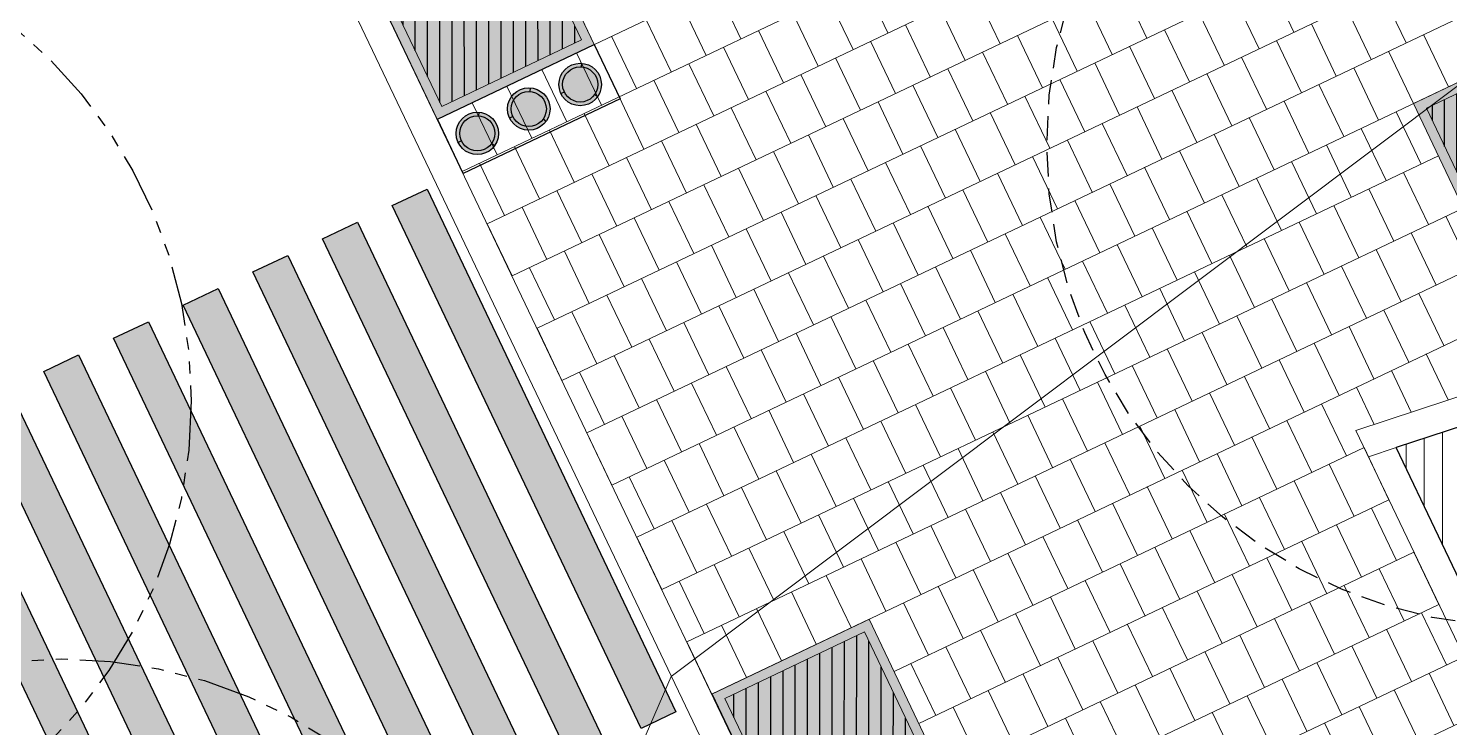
# Model space of a CAD drawing. Header units: metres. Extents: x 678805 to 1359287, y 2747329 to 5497370.
# Drawn here: x 679598.2 to 679612.93, y 2748655.64 to 2748662.88 of the extents above; entities that cross this region are included whole.
import ezdxf
from ezdxf.enums import TextEntityAlignment as Align

# ---------------------------------------------------------------- set-up
doc = ezdxf.new("R2010")
doc.units = ezdxf.units.M
for name, pattern in [('XREF_MON_EIT SUPPORT$0$HIDDEN', [0.375, 0.25, -0.125]), ('XREF_MON_EIT SUPPORT$0$LIM ACERAS$0$PHANTOM2', [1.25, 0.625, -0.125, 0.125, -0.125, 0.125, -0.125]), ('XREF_MON_SFT_TREES$0$HIDDEN', [0.375, 0.25, -0.125])]:
    doc.linetypes.add(name, pattern=pattern)
for name, color, linetype in [('00_XREF_MON_HSC_PAVEMENT', 7, 'Continuous'), ('00_XREF_TWQ_BUILDINGS', 7, 'Continuous'), ('00_XREF_TWQ_SFT_TREES', 7, 'Continuous'), ('00_XREF_TWQ_URBAN CONTEXT', 7, 'Continuous'), ('XREF_MON_EIT SUPPORT$0$02-L-Painted line', 254, 'Continuous'), ('XREF_MON_EIT SUPPORT$0$02-L-PINTURA', 253, 'Continuous'), ('XREF_MON_EIT SUPPORT$0$SL_TREE_CANOPY_', 254, 'XREF_MON_EIT SUPPORT$0$HIDDEN'), ('XREF_MON_EIT SUPPORT$0$SL_TREE_TRUNK_', 254, 'Continuous'), ('XREF_MON_EIT SUPPORT$0$SL_Trees_out_of_scope_', 254, 'Continuous'), ('XREF_MON_GENERAL_LAYOUT$0$02-L-Edge Line Step -10cm', 6, 'Continuous'), ('XREF_MON_HSC_FURNITURE$0$02-L-litter bin', 8, 'Continuous'), ('XREF_MON_HSC_PAVEMENT$0$03-TR-Tree Pit_Green', 74, 'Continuous'), ('XREF_MON_SFT_TREES$0$SL_TREE_CANOPY', 251, 'XREF_MON_SFT_TREES$0$HIDDEN'), ('XREF_MON_SFT_TREES$0$SL_TREE_TRUNK', 251, 'Continuous'), ('XREF_MON_URBAN CONTEXT$0$XREF_MON_EIT SUPPORT', 7, 'Continuous')]:
    doc.layers.add(name, color=color, linetype=linetype)
for name, color, linetype, true_color in [('02-L-Waterfeatures 01', 7, 'Continuous', 0x4da6ff), ('XREF_MON_HSC_PAVEMENT$0$03-TR-Tree Pit_White', 7, 'Continuous', 0xfcfcfc), ('XREF_MON_SFT_TREES$0$SL_TREE_ALBIZIA_LEBBECK', 7, 'Continuous', 0xa3a300)]:
    doc.layers.add(name, color=color, linetype=linetype, true_color=true_color)
for name, color, linetype, lineweight in [('XREF_MON_GENERAL_LAYOUT$0$02-L-Level Curves 0.50m', 33, 'Continuous', 5), ('XREF_MON_GENERAL_LAYOUT$0$02-L-Material Change', 251, 'Continuous', 5), ('XREF_MON_GENERAL_LAYOUT$0$04-BK-Tree Pit', 6, 'Continuous', 5), ('XREF_MON_HSC_PAVEMENT$0$04-BK-Tree Pit', 6, 'Continuous', 5)]:
    doc.layers.add(name, color=color, linetype=linetype, lineweight=lineweight)
doc.layers.add('XREF_MON_HSC_FURNITURE$0$00-AUX', color=2, linetype='Continuous', plot=False)
for name, color, linetype, lineweight, true_color in [('XREF_MON_HSC_PAVEMENT$0$02-L-Joints-Paviment_07_Precast Concrete Blocks 60X40', 7, 'Continuous', 5, 0x999999), ('XREF_MON_HSC_PAVEMENT$0$03-TR-Pavement_01_Compacted Ground', 7, 'Continuous', 5, 0x5a4f30), ('XREF_MON_HSC_PAVEMENT$0$03-TR-Pavement_07_Precast Concrete Blocks 60X40', 7, 'Continuous', 5, 0x999999)]:
    doc.layers.add(name, color=color, linetype=linetype, lineweight=lineweight, true_color=true_color)
doc.layers.get('XREF_MON_SFT_TREES$0$SL_TREE_ALBIZIA_LEBBECK').off()
doc.styles.add('XREF_MON_GENERAL_LAYOUT$0$Standard', font='arial.ttf')

# ---------------------------------------------------------------- blocks, each defined once
blk = doc.blocks.new('*U44')
h = blk.add_hatch(color=256)
h.dxf.hatch_style = 1
h.paths.add_polyline_path([(7.523, 14.549), (7.523, 14.949), (13.523, 14.949), (13.523, 14.549)])
h = blk.add_hatch(color=256)
h.dxf.hatch_style = 1
h.paths.add_polyline_path([(7.523, 13.749), (7.523, 14.149), (13.523, 14.149), (13.523, 13.749)])
h = blk.add_hatch(color=256)
h.dxf.hatch_style = 1
h.paths.add_polyline_path([(7.523, 12.949), (7.523, 13.349), (13.523, 13.349), (13.523, 12.949)])
h = blk.add_hatch(color=256)
h.dxf.hatch_style = 1
h.paths.add_polyline_path([(7.523, 12.149), (7.523, 12.549), (13.523, 12.549), (13.523, 12.149)])
h = blk.add_hatch(color=256)
h.dxf.hatch_style = 1
h.paths.add_polyline_path([(7.523, 11.349), (7.523, 11.749), (13.523, 11.749), (13.523, 11.349)])
h = blk.add_hatch(color=256)
h.dxf.hatch_style = 1
h.paths.add_polyline_path([(7.523, 10.549), (7.523, 10.949), (13.523, 10.949), (13.523, 10.549)])
h = blk.add_hatch(color=256)
h.dxf.hatch_style = 1
h.paths.add_polyline_path([(7.523, 9.749), (7.523, 10.149), (13.523, 10.149), (13.523, 9.749)])
h = blk.add_hatch(color=256)
h.dxf.hatch_style = 1
h.paths.add_polyline_path([(7.523, 8.949), (7.523, 9.349), (13.523, 9.349), (13.523, 8.949)])
h = blk.add_hatch(color=256)
h.dxf.hatch_style = 1
h.paths.add_polyline_path([(7.523, 8.149), (7.523, 8.549), (13.523, 8.549), (13.523, 8.149)])
at = {"layer": 'XREF_MON_EIT SUPPORT$0$02-L-PINTURA'}
for points in [[(7.523, 14.549), (7.523, 14.949), (13.523, 14.949), (13.523, 14.549)], [(7.523, 13.749), (7.523, 14.149), (13.523, 14.149), (13.523, 13.749)], [(7.523, 12.949), (7.523, 13.349), (13.523, 13.349), (13.523, 12.949)], [(7.523, 12.149), (7.523, 12.549), (13.523, 12.549), (13.523, 12.149)], [(7.523, 11.349), (7.523, 11.749), (13.523, 11.749), (13.523, 11.349)], [(7.523, 10.549), (7.523, 10.949), (13.523, 10.949), (13.523, 10.549)], [(7.523, 9.749), (7.523, 10.149), (13.523, 10.149), (13.523, 9.749)], [(7.523, 8.949), (7.523, 9.349), (13.523, 9.349), (13.523, 8.949)], [(7.523, 8.149), (7.523, 8.549), (13.523, 8.549), (13.523, 8.149)]]:
    blk.add_lwpolyline(points, close=True, dxfattribs=at)
blk = doc.blocks.new('XREF_MON_EIT SUPPORT$0$trees_outofboundaries')
at = {"layer": 'XREF_MON_EIT SUPPORT$0$SL_TREE_TRUNK_'}
h = blk.add_hatch(color=256, dxfattribs=at)
h.dxf.hatch_style = 1
edge = h.paths.add_edge_path()
edge.add_arc((0, 0), 0.25, 0, 360)
at = {"layer": 'XREF_MON_EIT SUPPORT$0$SL_TREE_CANOPY_', "linetype": 'XREF_MON_EIT SUPPORT$0$LIM ACERAS$0$PHANTOM2'}
blk.add_circle((0, 0), 5, dxfattribs=at)
at = {"layer": 'XREF_MON_EIT SUPPORT$0$SL_TREE_TRUNK_'}
blk.add_circle((0, 0), 0.25, dxfattribs=at)
blk = doc.blocks.new('XREF_MON_EIT SUPPORT')
at = {"layer": 'XREF_MON_EIT SUPPORT$0$02-L-Painted line', "rotation": 295.4458425023207}
blk.add_blockref('*U44', (679585.604, 2748661.589), dxfattribs=at)
at = {"layer": 'XREF_MON_EIT SUPPORT$0$SL_Trees_out_of_scope_'}
for p in [(679594.89, 2748659.025), (679598.542, 2748651.35)]:
    blk.add_blockref('XREF_MON_EIT SUPPORT$0$trees_outofboundaries', p, dxfattribs=at)
blk = doc.blocks.new('XREF_MON_URBAN CONTEXT')
at = {"layer": 'XREF_MON_URBAN CONTEXT$0$XREF_MON_EIT SUPPORT'}
blk.add_blockref('XREF_MON_EIT SUPPORT', (0, 0), dxfattribs=at)
blk = doc.blocks.new('XREF_MON_SFT_TREES$0$Albizia_lebbeck')
h = blk.add_hatch()
h.set_pattern_fill('ANSI31', color=256, scale=0.1)
edge = h.paths.add_edge_path()
edge.add_arc((0, 0), 5, -25.4481, 334.5519)
at = {"layer": 'XREF_MON_SFT_TREES$0$SL_TREE_TRUNK'}
h = blk.add_hatch(color=256, dxfattribs=at)
h.dxf.hatch_style = 1
edge = h.paths.add_edge_path()
edge.add_arc((0, 0), 0.25, 0, 360)
at = {"layer": 'XREF_MON_SFT_TREES$0$SL_TREE_CANOPY', "linetype": 'XREF_MON_SFT_TREES$0$HIDDEN'}
blk.add_circle((0, 0), 5, dxfattribs=at)
at = {"layer": 'XREF_MON_SFT_TREES$0$SL_TREE_TRUNK'}
blk.add_circle((0, 0), 0.25, dxfattribs=at)
blk = doc.blocks.new('XREF_MON_SFT_TREES')
at = {"layer": 'XREF_MON_SFT_TREES$0$SL_TREE_ALBIZIA_LEBBECK', "rotation": 25.44812939262281}
blk.add_blockref('XREF_MON_SFT_TREES$0$Albizia_lebbeck', (679613.756, 2748661.679), dxfattribs=at)
blk = doc.blocks.new('XREF_MON_HSC_PAVEMENT$0$Escocell Quadrat')
at = {"layer": 'XREF_MON_HSC_PAVEMENT$0$03-TR-Tree Pit_Green'}
h = blk.add_hatch(dxfattribs=at)
h.set_pattern_fill('ANSI31', color=256, scale=0.04, angle=19.5514)
h.set_pattern_definition([(64.551379247, (-1794786.01457, -2189831.7944), (-0.114677314033, 0.0545720958565), [])])
h.paths.add_polyline_path([(-1.159, 0.359), (-2.759, 0.359), (-2.759, -1.241), (-1.159, -1.241)])
at = {"layer": 'XREF_MON_HSC_PAVEMENT$0$03-TR-Tree Pit_White'}
h = blk.add_hatch(color=256, dxfattribs=at)
h.dxf.hatch_style = 1
h.paths.add_polyline_path([(-2.859, 0.459), (-1.059, 0.459), (-1.059, -1.341), (-2.859, -1.341)])
at = {"ltscale": 0.3}
blk.add_lwpolyline([(-2.759, -1.241), (-1.159, -1.241), (-1.159, 0.359), (-2.759, 0.359)], close=True, dxfattribs=at)
blk = doc.blocks.new('XREF_MON_HSC_PAVEMENT$0$ALCORQUE RECTANGULAR')
at = {"layer": 'XREF_MON_HSC_PAVEMENT$0$03-TR-Tree Pit_Green', "ltscale": 0.3}
h = blk.add_hatch(dxfattribs=at)
h.set_pattern_fill('ANSI31', color=256, scale=0.04, angle=-45)
h.set_pattern_definition([(360, (-2068898.16958, 3428624.0145), (3e-17, 0.127), [])])
h.paths.add_polyline_path([(679903.391, 2748647.421), (679902.702, 2748648.869), (679904.689, 2748649.814), (679905.377, 2748648.367)])
at = {"layer": 'XREF_MON_HSC_PAVEMENT$0$03-TR-Tree Pit_White'}
h = blk.add_hatch(color=256, dxfattribs=at)
h.dxf.hatch_style = 1
h.paths.add_polyline_path([(679903.344, 2748647.288), (679902.569, 2748648.916), (679904.736, 2748649.947), (679905.511, 2748648.319)])
blk = doc.blocks.new('XREF_MON_HSC_PAVEMENT')
at = {"layer": 'XREF_MON_HSC_PAVEMENT$0$03-TR-Pavement_01_Compacted Ground', "linetype": 'Continuous'}
h = blk.add_hatch(dxfattribs=at)
h.set_pattern_fill('ANSI31', color=256, scale=0.059, angle=45)
h.set_pattern_definition([(90, (652974.11672, 2717198.73223), (-0.187325, 0), [])])
h.paths.add_polyline_path([(679627.965, 2748648.126), (679619.306, 2748644.028), (679624.438, 2748633.281), (679643.219, 2748642.218), (679635.325, 2748666.118), (679612.376, 2748658.539), (679613.109, 2748657.004), (679621.777, 2748661.129)])
h.paths.add_polyline_path([(679643.184, 2748627.108), (679645.247, 2748622.773), (679640.913, 2748620.711), (679638.85, 2748625.045)])
h.paths.add_polyline_path([(679649.344, 2748581.128), (679662.013, 2748585.317), (679645.021, 2748636.762), (679626.168, 2748629.658)])
at = {"layer": 'XREF_MON_HSC_PAVEMENT$0$02-L-Joints-Paviment_07_Precast Concrete Blocks 60X40'}
blk.add_line((679603.808, 2748663.258), (679604.066, 2748662.716), dxfattribs=at)
for points in [[(679606.852, 2748663.377), (679607.11, 2748662.836)], [(679609.536, 2748663.326), (679609.794, 2748662.784)], [(679611.059, 2748663.386), (679611.317, 2748662.844)], [(679605.329, 2748663.317), (679605.587, 2748662.776)], [(679606.49, 2748663.205), (679606.749, 2748662.664)], [(679608.013, 2748663.266), (679608.272, 2748662.724)], [(679610.697, 2748663.214), (679610.956, 2748662.673)], [(679612.22, 2748663.274), (679612.479, 2748662.733)], [(679604.968, 2748663.145), (679605.226, 2748662.604)], [(679606.129, 2748663.034), (679606.388, 2748662.492)], [(679607.652, 2748663.094), (679607.91, 2748662.552)], [(679609.175, 2748663.154), (679609.433, 2748662.612)], [(679610.336, 2748663.042), (679610.595, 2748662.501)], [(679611.859, 2748663.102), (679612.117, 2748662.561)], [(679604.606, 2748662.973), (679604.865, 2748662.432)], [(679607.291, 2748662.922), (679607.549, 2748662.38)], [(679608.813, 2748662.982), (679609.072, 2748662.441)], [(679611.498, 2748662.93), (679611.756, 2748662.389)], [(679604.245, 2748662.802), (679604.504, 2748662.26)], [(679605.768, 2748662.862), (679606.027, 2748662.32)], [(679606.93, 2748662.75), (679607.188, 2748662.209)], [(679608.452, 2748662.81), (679608.711, 2748662.269)], [(679609.975, 2748662.87), (679610.234, 2748662.329)], [(679611.137, 2748662.759), (679611.395, 2748662.217)], [(679612.659, 2748662.819), (679612.918, 2748662.277)], [(679603.884, 2748662.63), (679604.143, 2748662.088)], [(679605.407, 2748662.69), (679605.665, 2748662.148)], [(679608.091, 2748662.638), (679608.35, 2748662.097)], [(679609.614, 2748662.698), (679609.872, 2748662.157)], [(679610.775, 2748662.587), (679611.034, 2748662.045)], [(679612.298, 2748662.647), (679612.557, 2748662.105)], [(679603.523, 2748662.458), (679603.781, 2748661.916)], [(679605.046, 2748662.518), (679605.304, 2748661.977)], [(679606.568, 2748662.578), (679606.827, 2748662.037)], [(679607.73, 2748662.466), (679607.988, 2748661.925)], [(679609.253, 2748662.527), (679609.511, 2748661.985)], [(679611.937, 2748662.475), (679612.195, 2748661.933)], [(679604.684, 2748662.346), (679604.943, 2748661.805)], [(679606.207, 2748662.406), (679606.466, 2748661.865)], [(679607.369, 2748662.294), (679607.627, 2748661.753)], [(679608.891, 2748662.355), (679609.15, 2748661.813)], [(679610.414, 2748662.415), (679610.673, 2748661.873)], [(679611.576, 2748662.303), (679611.834, 2748661.762)], [(679603.162, 2748662.286), (679603.42, 2748661.745)], [(679604.323, 2748662.174), (679604.582, 2748661.633)], [(679605.846, 2748662.234), (679606.105, 2748661.693)], [(679608.53, 2748662.183), (679608.789, 2748661.641)], [(679610.053, 2748662.243), (679610.312, 2748661.701)], [(679602.801, 2748662.114), (679603.059, 2748661.573)], [(679603.962, 2748662.002), (679604.221, 2748661.461)], [(679605.485, 2748662.062), (679605.743, 2748661.521)], [(679607.008, 2748662.123), (679607.266, 2748661.581)], [(679608.169, 2748662.011), (679608.428, 2748661.469)], [(679609.692, 2748662.071), (679609.95, 2748661.53)], [(679611.215, 2748662.131), (679611.473, 2748661.59)], [(679612.376, 2748662.019), (679612.635, 2748661.478)], [(679602.439, 2748661.942), (679602.698, 2748661.401)], [(679605.124, 2748661.891), (679605.382, 2748661.349)], [(679606.646, 2748661.951), (679606.905, 2748661.409)], [(679609.331, 2748661.899), (679609.589, 2748661.358)], [(679610.853, 2748661.959), (679611.112, 2748661.418)], [(679612.015, 2748661.848), (679612.273, 2748661.306)], [(679603.601, 2748661.83), (679603.859, 2748661.289)], [(679604.762, 2748661.719), (679605.021, 2748661.177)], [(679606.285, 2748661.779), (679606.544, 2748661.237)], [(679607.808, 2748661.839), (679608.066, 2748661.298)], [(679608.969, 2748661.727), (679609.228, 2748661.186)], [(679610.492, 2748661.787), (679610.751, 2748661.246)], [(679603.24, 2748661.659), (679603.498, 2748661.117)], [(679605.924, 2748661.607), (679606.183, 2748661.066)], [(679607.447, 2748661.667), (679607.705, 2748661.126)], [(679608.608, 2748661.555), (679608.867, 2748661.014)], [(679610.131, 2748661.616), (679610.39, 2748661.074)], [(679611.654, 2748661.676), (679611.912, 2748661.134)], [(679602.878, 2748661.487), (679603.137, 2748660.945)], [(679604.401, 2748661.547), (679604.66, 2748661.005)], [(679605.563, 2748661.435), (679605.821, 2748660.894)], [(679607.085, 2748661.495), (679607.344, 2748660.954)], [(679609.77, 2748661.444), (679610.028, 2748660.902)], [(679611.292, 2748661.504), (679611.551, 2748660.962)], [(679604.04, 2748661.375), (679604.299, 2748660.834)], [(679605.202, 2748661.263), (679605.46, 2748660.722)], [(679606.724, 2748661.323), (679606.983, 2748660.782)], [(679608.247, 2748661.384), (679608.506, 2748660.842)], [(679609.409, 2748661.272), (679609.667, 2748660.73)], [(679610.931, 2748661.332), (679611.19, 2748660.79)], [(679612.454, 2748661.392), (679612.713, 2748660.851)], [(679603.679, 2748661.203), (679603.937, 2748660.662)], [(679606.363, 2748661.151), (679606.622, 2748660.61)], [(679607.886, 2748661.212), (679608.144, 2748660.67)], [(679610.57, 2748661.16), (679610.829, 2748660.619)], [(679612.093, 2748661.22), (679612.351, 2748660.679)], [(679603.318, 2748661.031), (679603.576, 2748660.49)], [(679604.84, 2748661.091), (679605.099, 2748660.55)], [(679606.002, 2748660.98), (679606.26, 2748660.438)], [(679607.525, 2748661.04), (679607.783, 2748660.498)], [(679609.047, 2748661.1), (679609.306, 2748660.558)], [(679610.209, 2748660.988), (679610.467, 2748660.447)], [(679611.732, 2748661.048), (679611.99, 2748660.507)], [(679602.956, 2748660.859), (679603.215, 2748660.318)], [(679604.479, 2748660.919), (679604.738, 2748660.378)], [(679607.163, 2748660.868), (679607.422, 2748660.326)], [(679608.686, 2748660.928), (679608.945, 2748660.387)], [(679609.848, 2748660.816), (679610.106, 2748660.275)], [(679611.37, 2748660.876), (679611.629, 2748660.335)], [(679612.893, 2748660.937), (679613.152, 2748660.395)], [(679604.118, 2748660.748), (679604.377, 2748660.206)], [(679605.641, 2748660.808), (679605.899, 2748660.266)], [(679606.802, 2748660.696), (679607.061, 2748660.155)], [(679608.325, 2748660.756), (679608.584, 2748660.215)], [(679611.009, 2748660.705), (679611.268, 2748660.163)], [(679612.532, 2748660.765), (679612.791, 2748660.223)], [(679603.757, 2748660.576), (679604.015, 2748660.034)], [(679605.28, 2748660.636), (679605.538, 2748660.094)], [(679606.441, 2748660.524), (679606.7, 2748659.983)], [(679607.964, 2748660.584), (679608.222, 2748660.043)], [(679609.487, 2748660.644), (679609.745, 2748660.103)], [(679610.648, 2748660.533), (679610.907, 2748659.991)], [(679612.171, 2748660.593), (679612.429, 2748660.051)], [(679603.396, 2748660.404), (679603.654, 2748659.862)], [(679604.918, 2748660.464), (679605.177, 2748659.923)], [(679607.603, 2748660.412), (679607.861, 2748659.871)], [(679609.125, 2748660.473), (679609.384, 2748659.931)], [(679611.81, 2748660.421), (679612.068, 2748659.88)], [(679604.557, 2748660.292), (679604.816, 2748659.751)], [(679606.08, 2748660.352), (679606.338, 2748659.811)], [(679607.241, 2748660.241), (679607.5, 2748659.699)], [(679608.764, 2748660.301), (679609.023, 2748659.759)], [(679610.287, 2748660.361), (679610.545, 2748659.819)], [(679611.448, 2748660.249), (679611.707, 2748659.708)], [(679604.196, 2748660.12), (679604.455, 2748659.579)], [(679605.719, 2748660.18), (679605.977, 2748659.639)], [(679608.403, 2748660.129), (679608.662, 2748659.587)], [(679609.926, 2748660.189), (679610.184, 2748659.647)], [(679612.61, 2748660.137), (679612.869, 2748659.596)], [(679603.835, 2748659.948), (679604.093, 2748659.407)], [(679605.358, 2748660.008), (679605.616, 2748659.467)], [(679606.88, 2748660.069), (679607.139, 2748659.527)], [(679608.042, 2748659.957), (679608.3, 2748659.415)], [(679609.564, 2748660.017), (679609.823, 2748659.476)], [(679611.087, 2748660.077), (679611.346, 2748659.536)], [(679612.249, 2748659.965), (679612.507, 2748659.424)], [(679604.996, 2748659.837), (679605.255, 2748659.295)], [(679606.519, 2748659.897), (679606.778, 2748659.355)], [(679607.681, 2748659.785), (679607.939, 2748659.244)], [(679609.203, 2748659.845), (679609.462, 2748659.304)], [(679610.726, 2748659.905), (679610.985, 2748659.364)], [(679611.888, 2748659.794), (679612.146, 2748659.252)], [(679603.474, 2748659.776), (679603.732, 2748659.235)], [(679604.635, 2748659.665), (679604.894, 2748659.123)], [(679606.158, 2748659.725), (679606.416, 2748659.183)], [(679608.842, 2748659.673), (679609.101, 2748659.132)], [(679610.365, 2748659.733), (679610.623, 2748659.192)], [(679604.274, 2748659.493), (679604.532, 2748658.951)], [(679605.797, 2748659.553), (679606.055, 2748659.012)], [(679607.319, 2748659.613), (679607.578, 2748659.072)], [(679608.481, 2748659.501), (679608.739, 2748658.96)], [(679610.004, 2748659.562), (679610.262, 2748659.02)], [(679611.526, 2748659.622), (679611.785, 2748659.08)], [(679612.688, 2748659.51), (679612.916, 2748659.033)], [(679605.435, 2748659.381), (679605.694, 2748658.84)], [(679606.958, 2748659.441), (679607.217, 2748658.9)], [(679609.642, 2748659.39), (679609.901, 2748658.848)], [(679611.165, 2748659.45), (679611.424, 2748658.908)], [(679603.913, 2748659.321), (679604.171, 2748658.78)], [(679605.074, 2748659.209), (679605.333, 2748658.668)], [(679606.597, 2748659.269), (679606.856, 2748658.728)], [(679608.12, 2748659.33), (679608.378, 2748658.788)], [(679609.281, 2748659.218), (679609.54, 2748658.676)], [(679610.804, 2748659.278), (679611.063, 2748658.737)], [(679612.327, 2748659.338), (679612.533, 2748658.907)], [(679606.236, 2748659.098), (679606.494, 2748658.556)], [(679607.759, 2748659.158), (679608.017, 2748658.616)], [(679610.443, 2748659.106), (679610.701, 2748658.565)], [(679611.966, 2748659.166), (679612.15, 2748658.78)], [(679604.713, 2748659.037), (679604.972, 2748658.496)], [(679605.875, 2748658.926), (679606.133, 2748658.384)], [(679607.397, 2748658.986), (679607.656, 2748658.444)], [(679608.92, 2748659.046), (679609.179, 2748658.504)], [(679610.082, 2748658.934), (679610.34, 2748658.393)], [(679611.604, 2748658.994), (679611.863, 2748658.453)], [(679604.352, 2748658.865), (679604.61, 2748658.324)], [(679607.036, 2748658.814), (679607.295, 2748658.272)], [(679608.559, 2748658.874), (679608.817, 2748658.333)], [(679609.72, 2748658.762), (679609.979, 2748658.221)], [(679611.243, 2748658.822), (679611.502, 2748658.281)], [(679603.991, 2748658.694), (679604.249, 2748658.152)], [(679605.513, 2748658.754), (679605.772, 2748658.212)], [(679606.675, 2748658.642), (679606.934, 2748658.101)], [(679608.198, 2748658.702), (679608.456, 2748658.161)], [(679610.882, 2748658.651), (679611.141, 2748658.109)], [(679605.152, 2748658.582), (679605.411, 2748658.04)], [(679606.314, 2748658.47), (679606.572, 2748657.929)], [(679607.837, 2748658.53), (679608.095, 2748657.989)], [(679609.359, 2748658.59), (679609.618, 2748658.049)], [(679610.521, 2748658.479), (679610.779, 2748657.937)], [(679612.044, 2748658.539), (679612.302, 2748657.997)], [(679604.791, 2748658.41), (679605.05, 2748657.869)], [(679607.475, 2748658.358), (679607.734, 2748657.817)], [(679608.998, 2748658.419), (679609.257, 2748657.877)], [(679611.682, 2748658.367), (679611.941, 2748657.826)], [(679604.43, 2748658.238), (679604.688, 2748657.697)], [(679605.953, 2748658.298), (679606.211, 2748657.757)], [(679607.114, 2748658.187), (679607.373, 2748657.645)], [(679608.637, 2748658.247), (679608.895, 2748657.705)], [(679610.16, 2748658.307), (679610.418, 2748657.765)], [(679611.321, 2748658.195), (679611.58, 2748657.654)], [(679605.591, 2748658.126), (679605.85, 2748657.585)], [(679608.276, 2748658.075), (679608.534, 2748657.533)], [(679609.798, 2748658.135), (679610.057, 2748657.594)], [(679610.96, 2748658.023), (679611.218, 2748657.482)], [(679605.23, 2748657.955), (679605.489, 2748657.413)], [(679606.753, 2748658.015), (679607.012, 2748657.473)], [(679607.914, 2748657.903), (679608.173, 2748657.361)], [(679609.437, 2748657.963), (679609.696, 2748657.422)], [(679612.121, 2748657.911), (679612.38, 2748657.37)], [(679604.869, 2748657.783), (679605.128, 2748657.241)], [(679606.392, 2748657.843), (679606.65, 2748657.301)], [(679607.553, 2748657.731), (679607.812, 2748657.19)], [(679609.076, 2748657.791), (679609.335, 2748657.25)], [(679610.599, 2748657.851), (679610.857, 2748657.31)], [(679611.76, 2748657.74), (679612.019, 2748657.198)], [(679604.508, 2748657.611), (679604.766, 2748657.069)], [(679606.031, 2748657.671), (679606.289, 2748657.129)], [(679608.715, 2748657.619), (679608.973, 2748657.078)], [(679610.238, 2748657.679), (679610.496, 2748657.138)], [(679605.669, 2748657.499), (679605.928, 2748656.958)], [(679607.192, 2748657.559), (679607.451, 2748657.018)], [(679608.354, 2748657.447), (679608.612, 2748656.906)], [(679609.876, 2748657.508), (679610.135, 2748656.966)], [(679611.399, 2748657.568), (679611.658, 2748657.026)], [(679612.561, 2748657.456), (679612.819, 2748656.915)], [(679605.308, 2748657.327), (679605.567, 2748656.786)], [(679606.831, 2748657.387), (679607.089, 2748656.846)], [(679609.515, 2748657.336), (679609.774, 2748656.794)], [(679611.038, 2748657.396), (679611.296, 2748656.854)], [(679612.199, 2748657.284), (679612.458, 2748656.743)], [(679604.947, 2748657.155), (679605.206, 2748656.614)], [(679606.47, 2748657.215), (679606.728, 2748656.674)], [(679607.992, 2748657.276), (679608.251, 2748656.734)], [(679609.154, 2748657.164), (679609.413, 2748656.622)], [(679610.677, 2748657.224), (679610.935, 2748656.683)], [(679606.109, 2748657.044), (679606.367, 2748656.502)], [(679607.631, 2748657.104), (679607.89, 2748656.562)], [(679608.793, 2748656.992), (679609.051, 2748656.451)], [(679610.316, 2748657.052), (679610.574, 2748656.511)], [(679611.838, 2748657.112), (679612.097, 2748656.571)], [(679605.747, 2748656.872), (679606.006, 2748656.33)], [(679607.27, 2748656.932), (679607.529, 2748656.39)], [(679609.954, 2748656.88), (679610.213, 2748656.339)], [(679611.477, 2748656.94), (679611.736, 2748656.399)], [(679605.386, 2748656.7), (679605.645, 2748656.158)], [(679608.432, 2748656.82), (679608.69, 2748656.279)], [(679609.593, 2748656.708), (679609.852, 2748656.167)], [(679611.116, 2748656.768), (679611.374, 2748656.227)], [(679612.639, 2748656.829), (679612.897, 2748656.287)], [(679608.07, 2748656.648), (679608.329, 2748656.107)], [(679610.755, 2748656.597), (679611.013, 2748656.055)], [(679612.277, 2748656.657), (679612.536, 2748656.115)], [(679605.025, 2748656.528), (679605.284, 2748655.986)], [(679607.709, 2748656.476), (679607.968, 2748655.935)], [(679609.232, 2748656.536), (679609.491, 2748655.995)], [(679610.393, 2748656.425), (679610.652, 2748655.883)], [(679611.916, 2748656.485), (679612.175, 2748655.943)], [(679607.348, 2748656.304), (679607.607, 2748655.763)], [(679608.871, 2748656.365), (679609.129, 2748655.823)], [(679610.032, 2748656.253), (679610.291, 2748655.711)], [(679611.555, 2748656.313), (679611.814, 2748655.772)], [(679608.51, 2748656.193), (679608.768, 2748655.651)], [(679611.194, 2748656.141), (679611.452, 2748655.6)], [(679612.717, 2748656.201), (679612.975, 2748655.66)], [(679608.148, 2748656.021), (679608.407, 2748655.479)], [(679609.671, 2748656.081), (679609.93, 2748655.54)], [(679610.833, 2748655.969), (679611.091, 2748655.428)], [(679612.355, 2748656.029), (679612.614, 2748655.488)], [(679607.787, 2748655.849), (679608.046, 2748655.308)], [(679609.31, 2748655.909), (679609.568, 2748655.368)], [(679611.994, 2748655.857), (679612.253, 2748655.316)], [(679608.949, 2748655.737), (679609.207, 2748655.196)], [(679610.471, 2748655.797), (679610.73, 2748655.256)], [(679611.633, 2748655.686), (679611.892, 2748655.144)]]:
    blk.add_lwpolyline(points, dxfattribs=at)
at = {"layer": 'XREF_MON_HSC_PAVEMENT$0$03-TR-Pavement_07_Precast Concrete Blocks 60X40'}
for p, q in [((679602.439, 2748661.942), (679961.734, 2748832.918)), ((679602.698, 2748661.401), (679961.992, 2748832.376)), ((679602.956, 2748660.859), (679962.25, 2748831.835)), ((679603.215, 2748660.318), (679962.509, 2748831.293)), ((679603.474, 2748659.776), (679962.768, 2748830.752)), ((679603.732, 2748659.235), (679963.026, 2748830.21)), ((679603.991, 2748658.694), (679732.011, 2748719.614)), ((679604.249, 2748658.152), (679662.942, 2748686.082)), ((679605.284, 2748655.986), (679645.194, 2748674.979)), ((679605.025, 2748656.528), (679639.517, 2748672.941)), ((679604.508, 2748657.611), (679612.814, 2748661.564)), ((679604.766, 2748657.069), (679613.072, 2748661.022)), ((679607.173, 2748656.221), (679612.044, 2748658.539)), ((679607.43, 2748655.679), (679612.302, 2748657.997)), ((679607.688, 2748655.137), (679612.561, 2748657.456)), ((679606.318, 2748653.821), (679612.819, 2748656.915)), ((679606.576, 2748653.279), (679613.078, 2748656.373)), ((679606.835, 2748652.738), (679613.336, 2748655.832))]:
    blk.add_line(p, q, dxfattribs=at)
at = {"layer": 'XREF_MON_HSC_PAVEMENT$0$04-BK-Tree Pit'}
for name, p, rotation in [('XREF_MON_HSC_PAVEMENT$0$ALCORQUE RECTANGULAR', (3428251.355, 2068759.373), 90), ('XREF_MON_HSC_PAVEMENT$0$Escocell Quadrat', (679615.336, 2748662.919), 25.44862075299672), ('XREF_MON_HSC_PAVEMENT$0$ALCORQUE RECTANGULAR', (3428255.234, 2068751.252), 90)]:
    blk.add_blockref(name, p, dxfattribs=dict(at, rotation=rotation))
blk = doc.blocks.new('XREF_MON_HSC_FURNITURE$0$3 concrete recycling bins')
at = {"true_color": 0xfcfcfc}
h = blk.add_hatch(color=7, dxfattribs=at)
h.dxf.hatch_style = 1
edge = h.paths.add_edge_path()
edge.add_arc((-0.59, 0), 0.22, 0, 360)
h = blk.add_hatch(color=7, dxfattribs=at)
h.dxf.hatch_style = 1
edge = h.paths.add_edge_path()
edge.add_arc((0, 0), 0.22, 0, 360)
h = blk.add_hatch(color=7, dxfattribs=at)
h.dxf.hatch_style = 1
edge = h.paths.add_edge_path()
edge.add_arc((0.59, 0), 0.22, 0, 360)
for points in [[(-0.499, 0.158), (-0.48, 0.191)], [(0.091, 0.158), (0.11, 0.191)], [(0.681, 0.158), (0.7, 0.191)], [(-0.773, 0), (-0.81, 0)], [(-0.182, 0), (-0.22, 0)], [(0.408, 0), (0.37, 0)], [(-0.499, -0.158), (-0.48, -0.191)], [(0.091, -0.158), (0.11, -0.191)], [(0.681, -0.158), (0.7, -0.191)]]:
    blk.add_lwpolyline(points)
for centre, radius in [((-0.59, 0), 0.22), ((-0.59, 0), 0.182), ((0, 0), 0.22), ((0, 0), 0.182), ((0.59, 0), 0.22), ((0.59, 0), 0.182)]:
    blk.add_circle(centre, radius)
at = {"layer": 'XREF_MON_HSC_FURNITURE$0$00-AUX'}
blk.add_lwpolyline([(-0.9, 0.311), (0.9, 0.311), (0.9, -0.311), (-0.9, -0.311)], close=True, dxfattribs=at)
blk = doc.blocks.new('XREF_MON_HSC_FURNITURE')
at = {"layer": 'XREF_MON_HSC_FURNITURE$0$02-L-litter bin', "rotation": 25.45070387122793}
blk.add_blockref('XREF_MON_HSC_FURNITURE$0$3 concrete recycling bins', (679603.388, 2748662.049), dxfattribs=at)
blk = doc.blocks.new('XREF_MON_GENERAL_LAYOUT$0$Escocell Quadrat')
at = {"ltscale": 0.3}
blk.add_lwpolyline([(-2.759, -1.241), (-1.159, -1.241), (-1.159, 0.359), (-2.759, 0.359)], close=True, dxfattribs=at)
at = {"layer": 'XREF_MON_GENERAL_LAYOUT$0$02-L-Material Change', "ltscale": 0.3}
blk.add_lwpolyline([(-2.859, -1.341), (-1.059, -1.341), (-1.059, 0.459), (-2.859, 0.459)], close=True, dxfattribs=at)
blk = doc.blocks.new('XREF_MON_GENERAL_LAYOUT$0$ALCORQUE RECTANGULAR')
blk.add_lwpolyline([(679903.391, 2748647.421), (679902.702, 2748648.868), (679904.689, 2748649.814), (679905.378, 2748648.366)], close=True)
at = {"layer": 'XREF_MON_GENERAL_LAYOUT$0$02-L-Material Change'}
blk.add_lwpolyline([(679903.344, 2748647.288), (679902.569, 2748648.916), (679904.736, 2748649.947), (679905.511, 2748648.319)], close=True, dxfattribs=at)
blk = doc.blocks.new('XREF_MON_GENERAL_LAYOUT')
at = {"layer": 'XREF_MON_GENERAL_LAYOUT$0$02-L-Edge Line Step -10cm'}
for p in [(679635.325, 2748666.118), (679624.438, 2748633.281)]:
    blk.add_line(p, (679612.376, 2748658.539), dxfattribs=at)
at = {"layer": 'XREF_MON_GENERAL_LAYOUT$0$02-L-Level Curves 0.50m', "ltscale": 0.3}
for points in [[(679650.057, 2748692.325), (679655.697, 2748694.345), (679604.865, 2748656.166)], [(679599.135, 2748642.956), (679604.865, 2748656.166)]]:
    blk.add_lwpolyline(points, dxfattribs=at)
at = {"layer": 'XREF_MON_GENERAL_LAYOUT$0$02-L-Material Change'}
for p, q in [((679667.595, 2748524.804), (679599.165, 2748668.107)), ((679635.231, 2748666.403), (679611.958, 2748658.717)), ((679624.296, 2748632.881), (679611.958, 2748658.717))]:
    blk.add_line(p, q, dxfattribs=at)
at = {"layer": 'XREF_MON_GENERAL_LAYOUT$0$02-L-Material Change', "ltscale": 0.3}
blk.add_line((679667.86, 2748524.952), (679599.52, 2748668.055), dxfattribs=at)
blk.add_lwpolyline([(679612.376, 2748658.539), (679612.089, 2748658.444)], dxfattribs=at)
at = {"layer": 'XREF_MON_GENERAL_LAYOUT$0$04-BK-Tree Pit'}
for name, p, rotation in [('XREF_MON_GENERAL_LAYOUT$0$ALCORQUE RECTANGULAR', (3428251.355, 2068759.373), 90), ('XREF_MON_GENERAL_LAYOUT$0$Escocell Quadrat', (679615.336, 2748662.919), 25.44862075299672), ('XREF_MON_GENERAL_LAYOUT$0$ALCORQUE RECTANGULAR', (3428255.234, 2068751.252), 90)]:
    blk.add_blockref(name, p, dxfattribs=dict(at, rotation=rotation))
at = {"style": 'XREF_MON_GENERAL_LAYOUT$0$Standard'}
for tag, rotation, p in [('604,00', 330.2643, (679905.77, 2748776.558)), ('603,00', 330.2643, (679901.861, 2748753.477)), ('600,00', 133.826, (679944.597, 2748745.153)), ('602,00', 330.2643, (679883.319, 2748738.727)), ('601,00', 117.8906, (679920.972, 2748732.87)), ('601,00', 330.2643, (679864.777, 2748723.976)), ('600,00', 40.8833, (679777.405, 2748705.444, 1.17)), ('602,00', 330.2643, (679941.275, 2748705.483)), ('601,00', 40.8833, (679701.798, 2748703.889, 1.17)), ('598,00', 62.091, (679810.267, 2748702.619)), ('600,00', 330.2643, (679877.781, 2748691.131)), ('600,00', 19.5511, (679920.444, 2748685.496)), ('601,00', 330.2643, (679934.813, 2748683.804)), ('599,00', 330.2643, (679854.567, 2748679.061)), ('600,00', 88.3928, (679743.913, 2748675.572)), ('599,00', 20.6086, (679924.26, 2748675.216)), ('601,00', 88.3928, (679728.035, 2748671.318, -2)), ('602,00', 88.3928, (679711.826, 2748665.966, -1)), ('603,00', 88.3928, (679695.615, 2748660.611)), ('599,00', 40.8833, (679788.807, 2748655.829, 1.17)), ('601,00', 40.8833, (679627.612, 2748644.603, 1.17)), ('603,00', 41.7058, (679702.499, 2748628.484, 1.17)), ('600,00', 40.8833, (679645.925, 2748597.926, 1.17)), ('599,00', 34.2277, (679673.574, 2748555.136, 5.34))]:
    blk.add_attdef(tag, text='', height=1, rotation=rotation, dxfattribs=at).set_placement(p, align=Align.MIDDLE)
at = {"ltscale": 0.3, "style": 'XREF_MON_GENERAL_LAYOUT$0$Standard'}
for tag, rotation, p in [('603,50', 330.2643, (679911.501, 2748760.57)), ('602,50', 330.2643, (679892.865, 2748745.846)), ('600,50', 133.826, (679933.048, 2748738.729)), ('601,50', 330.2643, (679873.581, 2748731.671)), ('601,50', 101.2857, (679909.522, 2748726.945)), ('602,50', 330.2643, (679948.625, 2748713.86)), ('600,50', 39.606, (679743.243, 2748706.971)), ('600,50', 330.2643, (679880.266, 2748702.726)), ('600,50', 17.3537, (679917.615, 2748690.554)), ('599,50', 330.2643, (679867.197, 2748684.716)), ('599,50', 18.8944, (679921.71, 2748680.578)), ('599,50', 39.606, (679778.991, 2748677.241)), ('600,50', 88.3928, (679735.925, 2748673.586)), ('601,50', 88.3928, (679719.906, 2748668.581)), ('602,50', 88.3928, (679703.474, 2748663.452)), ('598,50', 330.2643, (679861.765, 2748662.397)), ('601,50', 39.606, (679610.513, 2748662.061)), ('600,00', 41.7058, (679752.308, 2748637.685)), ('601,00', 41.7058, (679736.044, 2748634.538)), ('599,00', 35.0835, (679763.043, 2748634.415, 1.17)), ('602,00', 41.7058, (679720.174, 2748633.096, 1.17)), ('600,00', 35.0835, (679747.063, 2748629.903, 1.17)), ('601,00', 35.0835, (679731.246, 2748625.239, 1.17)), ('600,50', 39.606, (679636.92, 2748621.339)), ('602,00', 35.0835, (679715.4, 2748620.639, 1.17)), ('599,50', 28.7604, (679659.482, 2748574.323))]:
    blk.add_attdef(tag, text='', height=1, rotation=rotation, dxfattribs=at).set_placement(p, align=Align.MIDDLE)

msp = doc.modelspace()

# ---------------------------------------------------------------- block references
at = {"layer": '00_XREF_MON_HSC_PAVEMENT'}
msp.add_blockref('XREF_MON_HSC_PAVEMENT', (0, 0), dxfattribs=at)
at = {"layer": '00_XREF_TWQ_BUILDINGS'}
msp.add_blockref('XREF_MON_HSC_FURNITURE', (0, 0), dxfattribs=at)
at = {"layer": '00_XREF_TWQ_SFT_TREES'}
msp.add_blockref('XREF_MON_SFT_TREES', (0, 0), dxfattribs=at)
at = {"layer": '00_XREF_TWQ_URBAN CONTEXT'}
msp.add_blockref('XREF_MON_URBAN CONTEXT', (0, 0), dxfattribs=at)
at = {"layer": '02-L-Waterfeatures 01', "color": 18, "true_color": 0x000000}
msp.add_blockref('XREF_MON_GENERAL_LAYOUT', (0, 0), dxfattribs=at)

doc.saveas('drawing.dxf')
